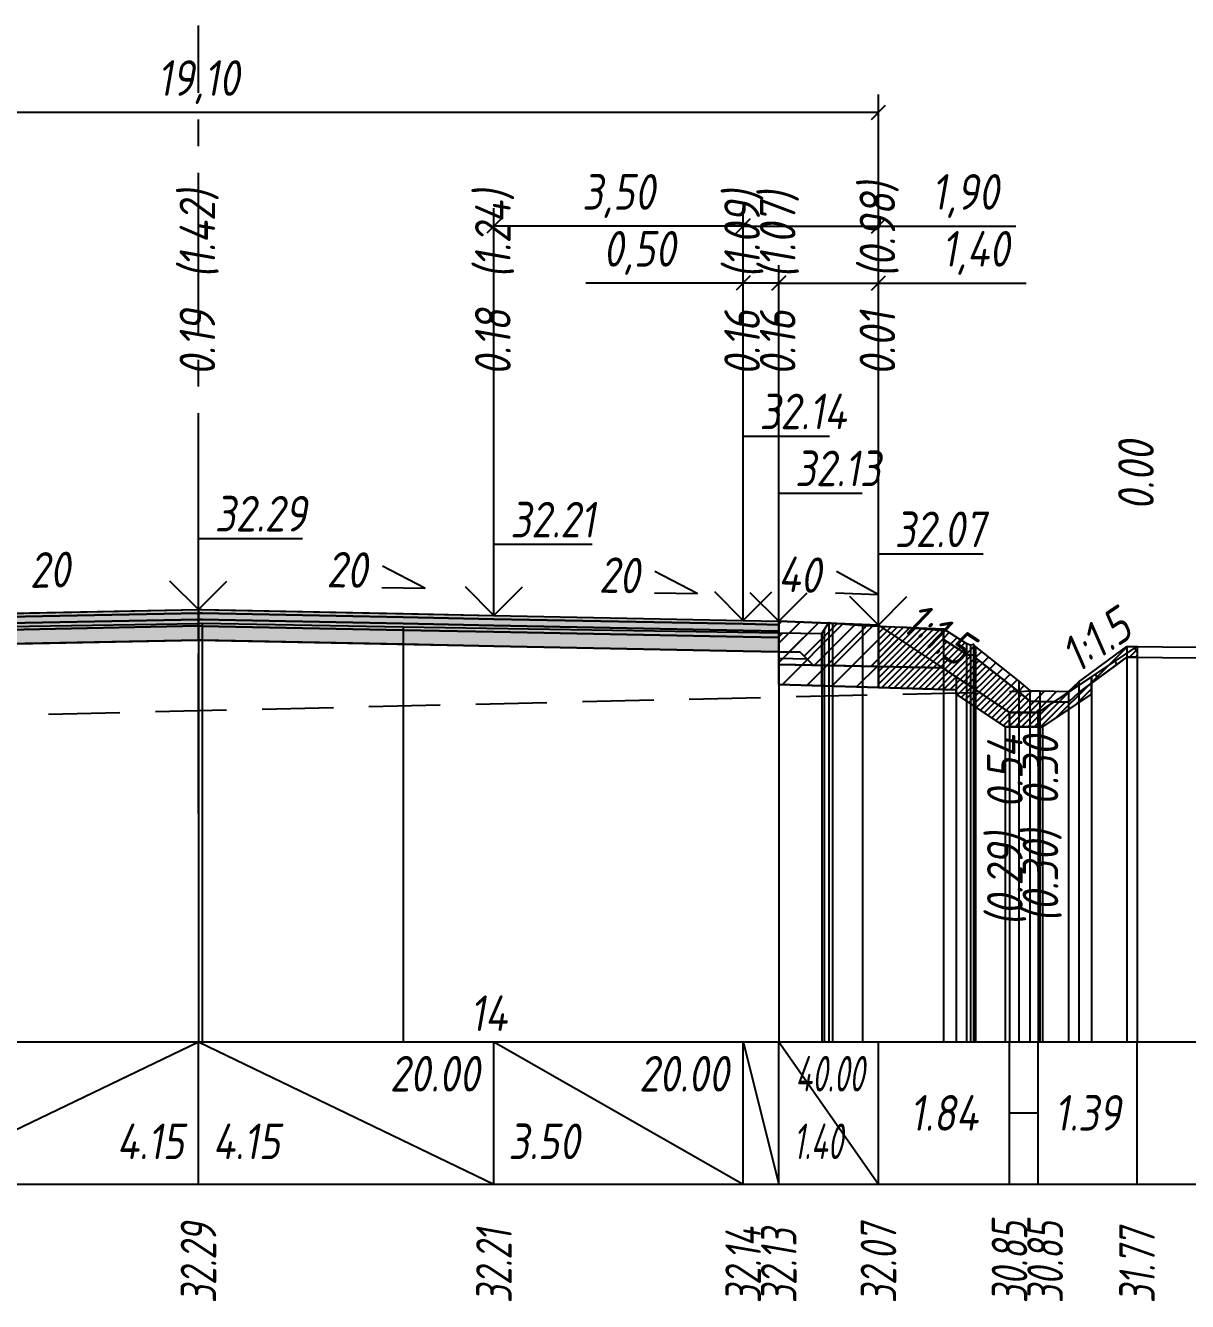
# Model space of a CAD drawing. Extents: x -717 to 1451, y -133302 to 233.
# Drawn here: x 159.1 to 240.7, y -92385.3 to -92295.6 of the extents above; entities that cross this region are included whole.
import ezdxf
from ezdxf.enums import TextEntityAlignment as Align

# ---------------------------------------------------------------- set-up
doc = ezdxf.new("R2010")
doc.units = 0
doc.linetypes.add('осевая2', pattern=[1.125, 0.75, -0.125, 0.125, -0.125])
doc.linetypes.add('штриховая', pattern=[0.75, 0.5, -0.25])
for name, color, linetype in [('Интерполированный поперечник', 2, 'Continuous'), ('Код_514', 1, 'Continuous'), ('Контур_0', 7, 'Continuous'), ('Контур_2521', 7, 'Continuous'), ('Контур_2564', 7, 'Continuous'), ('Контур_2660', 7, 'Continuous'), ('Контур_2665', 7, 'Continuous'), ('Контур_400', 7, 'Continuous'), ('Контур_508', 7, 'Continuous'), ('Контур_512', 7, 'Continuous'), ('Контур_513', 7, 'Continuous'), ('Контур_818', 7, 'Continuous'), ('Красный поперечник', 1, 'Continuous'), ('Объём_2501', 7, 'Continuous'), ('Объём_2564', 7, 'Continuous'), ('Объём_2650', 7, 'Continuous'), ('Объём_2660', 7, 'Continuous'), ('Объём_2663', 7, 'Continuous'), ('Объём_2664', 7, 'Continuous'), ('Объём_2665', 7, 'Continuous'), ('Ось', 1, 'осевая2'), ('Откосы', 7, 'Continuous'), ('Отметки покрытия', 7, 'Continuous'), ('Рабочие отметки', 7, 'Continuous'), ('Рабочие отметки доп.', 7, 'Continuous'), ('Слои выравнивания', 7, 'Continuous'), ('Таблица', 7, 'Continuous'), ('Уклоны проезжей части', 7, 'Continuous'), ('Черный поперечник', 3, 'Continuous')]:
    doc.layers.add(name, color=color, linetype=linetype)
for name, color, linetype, true_color in [('Контур_2540', 2, 'Continuous', 0xffff00), ('Контур_2560', 2, 'Continuous', 0xffff00), ('Контур_2561', 7, 'Continuous', 0xff8040), ('Контур_2562', 3, 'Continuous', 0x00ff00), ('Контур_2563', 7, 'Continuous', 0xff8000), ('Контур_2570', 7, 'Continuous', 0x80ff00), ('Контур_2583', 3, 'Continuous', 0x00ff00), ('Контур_2584', 3, 'Continuous', 0x00ff00), ('Контур_2725', 7, 'Continuous', 0x323232), ('Контур_2736', 4, 'Continuous', 0x00ffff), ('Контур_2737', 4, 'Continuous', 0x00ffff), ('Контур_2738', 4, 'Continuous', 0x00ffff), ('Контур_2739', 4, 'Continuous', 0x00ffff), ('Контур_2741', 4, 'Continuous', 0x00ffff), ('Контур_2742', 4, 'Continuous', 0x00ffff), ('Контур_2743', 4, 'Continuous', 0x00ffff), ('Контур_2744', 7, 'Continuous', 0xa4ffff), ('Контур_2745', 7, 'Continuous', 0xa4ffff), ('Контур_2747', 4, 'Continuous', 0x00ffff), ('Контур_2748', 4, 'Continuous', 0x00ffff), ('Контур_2749', 4, 'Continuous', 0x00ffff), ('Контур_2750', 4, 'Continuous', 0x00ffff), ('Контур_2751', 4, 'Continuous', 0x00ffff), ('Контур_2752', 4, 'Continuous', 0x00ffff), ('Контур_2760', 7, 'Continuous', 0x323232), ('Контур_2761', 7, 'Continuous', 0x323232), ('Контур_2762', 7, 'Continuous', 0x323232), ('Контур_2763', 7, 'Continuous', 0x323232), ('Контур_402', 7, 'Continuous', 0xff6464), ('Контур_703', 4, 'Continuous', 0x00ffff), ('Контур_705', 4, 'Continuous', 0x00ffff), ('Контур_707', 4, 'Continuous', 0x00ffff), ('Контур_720', 131, 'Continuous', 0xaaffff), ('Объём_2520', 7, 'Continuous', 0x80ffff), ('Объём_2540', 2, 'Continuous', 0xffff00), ('Объём_2560', 2, 'Continuous', 0xffff00), ('Объём_2561', 7, 'Continuous', 0xff8040), ('Объём_2562', 3, 'Continuous', 0x00ff00), ('Объём_2563', 7, 'Continuous', 0xff8000), ('Объём_2570', 7, 'Continuous', 0x80ff00), ('Объём_2583', 3, 'Continuous', 0x00ff00), ('Объём_2584', 3, 'Continuous', 0x00ff00), ('Объём_2593', 3, 'Continuous', 0x00ff00), ('Объём_2597', 3, 'Continuous', 0x00ff00), ('Объём_2600', 7, 'Continuous', 0x808000), ('Объём_2620', 2, 'Continuous', 0xffff00), ('Объём_2746', 2, 'Continuous', 0xffff00)]:
    doc.layers.add(name, color=color, linetype=linetype, true_color=true_color)
doc.styles.get("Standard").update_dxf_attribs({"font": 'txt', "height": 2.5})
doc.styles.add('М', font='romand.shx', dxfattribs={"width": 0.8, "oblique": 10, "height": 2.5})
doc.dimstyles.new('ISO-25', dxfattribs={"dimtxt": 2.5, "dimasz": 2.5, "dimexe": 1.25, "dimexo": 0.625, "dimtad": 1, "dimtxsty": 'Standard', "dimcen": 2.5, "dimadec": 0, "dimazin": 0, "dimtfac": 1, "dimtmove": 0, "dimatfit": 3, "dimfxl": 1, "dimarcsym": 0})

# ---------------------------------------------------------------- blocks, each defined once
blk = doc.blocks.new('_Oblique')
at = {"color": 0, "linetype": 'ByBlock', "lineweight": -2}
blk.add_line((-0.5, -0.5), (0.5, 0.5), dxfattribs=at)
blk = doc.blocks.new('*D1811')
at = {"color": 0, "lineweight": -2, "transparency": 16777216}
for p, q in [((211.955, -92336.894), (211.955, -92312.454)), ((218.955, -92337.174), (218.955, -92312.454)), ((211.955, -92313.704), (218.955, -92313.704)), ((218.955, -92313.704), (229.325, -92313.704))]:
    blk.add_line(p, q, dxfattribs=at)
at = {"layer": 'Defpoints', "color": 0, "transparency": 16777216}
for p in [(218.955, -92313.704), (211.955, -92337.519), (218.955, -92337.799)]:
    blk.add_point(p, dxfattribs=at)
at = {"color": 0, "lineweight": -2, "transparency": 16777216, "rotation": 180}
blk.add_blockref('_Oblique', (211.955, -92313.704), dxfattribs=at)
at = {"color": 0, "lineweight": -2, "transparency": 16777216}
blk.add_blockref('_Oblique', (218.955, -92313.704), dxfattribs=at)
at = {"color": 0, "transparency": 16777216, "insert": (225.785, -92311.591), "char_height": 2.5, "width": 8.75, "attachment_point": 5, "style": 'М'}
blk.add_mtext('1,40', dxfattribs=at)
blk = doc.blocks.new('*D1813')
at = {"color": 0, "lineweight": -2, "transparency": 16777216}
for p, q in [((209.455, -92336.844), (209.455, -92312.454)), ((211.955, -92336.894), (211.955, -92312.454)), ((209.455, -92313.704), (198.41, -92313.704)), ((211.955, -92313.704), (209.455, -92313.704))]:
    blk.add_line(p, q, dxfattribs=at)
at = {"layer": 'Defpoints', "color": 0, "transparency": 16777216}
for p in [(211.955, -92313.704), (209.455, -92337.469), (211.955, -92337.519)]:
    blk.add_point(p, dxfattribs=at)
at = {"color": 0, "lineweight": -2, "transparency": 16777216, "rotation": 180}
blk.add_blockref('_Oblique', (209.455, -92313.704), dxfattribs=at)
at = {"color": 0, "lineweight": -2, "transparency": 16777216}
blk.add_blockref('_Oblique', (211.955, -92313.704), dxfattribs=at)
at = {"color": 0, "transparency": 16777216, "insert": (202.171, -92311.591), "char_height": 2.5, "width": 9.16667, "attachment_point": 5, "style": 'М'}
blk.add_mtext('0,50', dxfattribs=at)
blk = doc.blocks.new('*D1815')
at = {"color": 0, "lineweight": -2, "transparency": 16777216}
for p, q in [((191.955, -92336.494), (191.955, -92308.454)), ((209.455, -92336.844), (209.455, -92308.454)), ((209.455, -92309.704), (191.955, -92309.704))]:
    blk.add_line(p, q, dxfattribs=at)
at = {"layer": 'Defpoints', "color": 0, "transparency": 16777216}
for p in [(191.955, -92309.704), (191.955, -92337.119), (209.455, -92337.469)]:
    blk.add_point(p, dxfattribs=at)
at = {"color": 0, "lineweight": -2, "transparency": 16777216, "rotation": 180}
blk.add_blockref('_Oblique', (191.955, -92309.704), dxfattribs=at)
at = {"color": 0, "lineweight": -2, "transparency": 16777216}
blk.add_blockref('_Oblique', (209.455, -92309.704), dxfattribs=at)
at = {"color": 0, "transparency": 16777216, "insert": (200.705, -92307.591), "char_height": 2.5, "width": 9.58333, "attachment_point": 5, "style": 'М'}
blk.add_mtext('3,50', dxfattribs=at)
blk = doc.blocks.new('*D1816')
at = {"color": 0, "lineweight": -2, "transparency": 16777216}
for p, q in [((209.455, -92336.844), (209.455, -92308.454)), ((218.955, -92337.174), (218.955, -92308.454)), ((209.455, -92309.704), (218.955, -92309.704)), ((218.955, -92309.704), (228.594, -92309.704))]:
    blk.add_line(p, q, dxfattribs=at)
at = {"layer": 'Defpoints', "color": 0, "transparency": 16777216}
for p in [(209.455, -92309.704), (209.455, -92337.469), (218.955, -92337.799)]:
    blk.add_point(p, dxfattribs=at)
at = {"color": 0, "lineweight": -2, "transparency": 16777216, "rotation": 180}
blk.add_blockref('_Oblique', (209.455, -92309.704), dxfattribs=at)
at = {"color": 0, "lineweight": -2, "transparency": 16777216}
blk.add_blockref('_Oblique', (218.955, -92309.704), dxfattribs=at)
at = {"color": 0, "transparency": 16777216, "insert": (225.053, -92307.591), "char_height": 2.5, "width": 8.75, "attachment_point": 5, "style": 'М'}
blk.add_mtext('1,90', dxfattribs=at)
blk = doc.blocks.new('*D1818')
at = {"color": 0, "lineweight": -2, "transparency": 16777216}
for p, q in [((123.455, -92337.174), (123.455, -92300.454)), ((218.955, -92337.174), (218.955, -92300.454)), ((123.455, -92301.704), (218.955, -92301.704))]:
    blk.add_line(p, q, dxfattribs=at)
at = {"layer": 'Defpoints', "color": 0, "transparency": 16777216}
for p in [(218.955, -92301.704), (123.455, -92337.799), (218.955, -92337.799)]:
    blk.add_point(p, dxfattribs=at)
at = {"color": 0, "lineweight": -2, "transparency": 16777216, "rotation": 180}
blk.add_blockref('_Oblique', (123.455, -92301.704), dxfattribs=at)
at = {"color": 0, "lineweight": -2, "transparency": 16777216}
blk.add_blockref('_Oblique', (218.955, -92301.704), dxfattribs=at)
at = {"color": 0, "transparency": 16777216, "insert": (171.205, -92299.591), "char_height": 2.5, "width": 10.41667, "attachment_point": 5, "style": 'М'}
blk.add_mtext('19,10', dxfattribs=at)

msp = doc.modelspace()

# ---------------------------------------------------------------- hatches: boundary and pattern name
at = {"layer": 'Объём_2563'}
h = msp.add_hatch(dxfattribs=at)
h.set_pattern_fill('ANSI31', color=256, scale=0.3)
h.paths.add_polyline_path([(214.373, -92340.555), (213.455, -92339.636), (211.955, -92339.606), (211.955, -92337.456), (218.955, -92337.736), (223.455, -92340.736)])
at = {"layer": 'Объём_2570'}
h = msp.add_hatch(dxfattribs=at)
h.set_pattern_fill('ANSI31', color=256, scale=0.2)
h.paths.add_polyline_path([(237.113, -92339.985), (236.383, -92339.978), (233.029, -92342.462), (232.302, -92343.146), (230.286, -92343.108), (229.592, -92343.077), (228.812, -92342.426), (225.771, -92340.022), (225.624, -92339.834), (225.419, -92339.878), (225.128, -92339.767), (223.512, -92338.752), (223.512, -92338.002), (225.128, -92339.017), (225.419, -92339.128), (225.624, -92339.084), (225.771, -92339.272), (228.812, -92341.676), (229.592, -92342.327), (230.286, -92342.358), (232.302, -92342.396), (233.029, -92341.712), (236.383, -92339.228), (237.113, -92339.235)])
at = {"layer": 'Объём_2600'}
h = msp.add_hatch(dxfattribs=at)
h.set_pattern_fill('ANSI31', color=6, scale=0.4)
h.paths.add_polyline_path([(215.728, -92337.594), (217.838, -92337.752), (218.955, -92337.801), (218.955, -92342.124), (211.955, -92341.914), (211.955, -92338.269), (214.977, -92338.316), (215.477, -92337.558)])
h = msp.add_hatch(dxfattribs=at)
h.set_pattern_fill('HONEY', color=5, scale=0.3)
h.paths.add_polyline_path([(233.908, -92341.372), (237.113, -92339.235), (237.113, -92339.985), (236.383, -92339.978), (233.908, -92341.811)])
at = {"layer": 'Объём_2620'}
h = msp.add_hatch(dxfattribs=at)
h.set_pattern_fill('ANSI31', color=2, scale=0.1)
h.paths.add_polyline_path([(233.908, -92342.574), (230.461, -92344.872), (227.855, -92344.872), (224.408, -92342.574), (224.408, -92342.288), (218.955, -92342.124), (218.955, -92337.801), (220.633, -92337.875), (223.512, -92338.113), (223.512, -92338.752), (225.128, -92339.767), (225.419, -92339.878), (225.624, -92339.834), (225.771, -92340.022), (228.812, -92342.426), (229.592, -92343.077), (230.286, -92343.108), (232.302, -92343.146), (233.029, -92342.462), (233.908, -92341.811)])
at = {"layer": 'Слои выравнивания'}
for color, points in [(2, [(130.455, -92337.456), (132.955, -92337.406), (150.455, -92337.056), (157.81, -92336.909), (171.205, -92336.641), (171.205, -92336.891), (157.81, -92337.159), (150.455, -92337.306), (132.955, -92337.656), (130.455, -92337.706)]), (2, [(171.205, -92336.641), (171.459, -92336.647), (171.467, -92336.647), (185.575, -92336.929), (191.955, -92337.056), (209.455, -92337.406), (211.955, -92337.456), (211.955, -92337.706), (209.455, -92337.656), (191.955, -92337.306), (185.575, -92337.179), (171.467, -92336.897), (171.459, -92336.897), (171.205, -92336.891)]), (3, [(130.455, -92337.706), (132.955, -92337.656), (150.455, -92337.306), (157.81, -92337.159), (171.205, -92336.891), (171.205, -92337.341), (157.81, -92337.609), (150.455, -92337.756), (132.955, -92338.106), (130.455, -92338.156)]), (4, [(130.455, -92338.156), (132.955, -92338.106), (150.455, -92337.756), (157.81, -92337.609), (171.205, -92337.341), (171.205, -92337.791), (157.81, -92338.059), (150.455, -92338.206), (132.955, -92338.556), (130.455, -92338.606)]), (3, [(171.205, -92336.891), (171.459, -92336.897), (171.467, -92336.897), (185.575, -92337.179), (191.955, -92337.306), (209.455, -92337.656), (211.955, -92337.706), (211.955, -92338.156), (209.455, -92338.106), (191.955, -92337.756), (185.575, -92337.629), (171.467, -92337.347), (171.459, -92337.347), (171.205, -92337.341)]), (4, [(171.205, -92337.341), (171.459, -92337.347), (171.467, -92337.347), (185.575, -92337.629), (191.955, -92337.756), (209.455, -92338.106), (211.955, -92338.156), (211.955, -92338.606), (209.455, -92338.556), (191.955, -92338.206), (185.575, -92338.079), (171.467, -92337.797), (171.459, -92337.797), (171.205, -92337.791)]), (5, [(130.455, -92338.606), (132.955, -92338.556), (150.455, -92338.206), (157.81, -92338.059), (171.205, -92337.791), (171.205, -92338.791), (157.81, -92339.059), (150.455, -92339.206), (132.955, -92339.556), (130.455, -92339.606)]), (5, [(171.205, -92337.791), (171.459, -92337.797), (171.467, -92337.797), (185.575, -92338.079), (191.955, -92338.206), (209.455, -92338.556), (211.955, -92338.606), (211.955, -92339.606), (209.455, -92339.556), (191.955, -92339.206), (185.575, -92339.079), (171.467, -92338.797), (171.459, -92338.797), (171.205, -92338.791)])]:
    msp.add_hatch(color=color, dxfattribs=at).paths.add_polyline_path(points)

# ---------------------------------------------------------------- linework, layer by layer
at = {"layer": 'Интерполированный поперечник', "linetype": 'штриховая', "ltscale": 10, "flags": 128}
msp.add_lwpolyline([(93.202, -92345.57), (230.286, -92342.358)], dxfattribs=at)
at = {"layer": 'Код_514'}
for p, q in [((150.455, -92377), (171.205, -92367)), ((171.205, -92377), (171.205, -92367)), ((171.205, -92367), (191.955, -92377)), ((191.955, -92377), (191.955, -92367)), ((191.955, -92367), (209.455, -92377)), ((209.455, -92377), (209.455, -92367)), ((209.455, -92367), (211.955, -92377)), ((211.955, -92377), (211.955, -92367)), ((211.955, -92367), (218.955, -92377)), ((218.955, -92377), (218.955, -92367)), ((228.158, -92377), (228.158, -92367)), ((230.158, -92377), (230.158, -92367)), ((237.113, -92377), (237.113, -92367)), ((228.158, -92372), (230.158, -92372))]:
    msp.add_line(p, q, dxfattribs=at)
at = {"layer": 'Контур_0', "flags": 128}
for points in [[(218.955, -92337.736), (218.955, -92337.736), (218.955, -92337.736), (218.955, -92337.736), (218.955, -92337.736), (218.955, -92337.736), (218.955, -92337.736), (218.955, -92337.736), (218.955, -92337.736), (218.955, -92337.736), (218.955, -92337.736), (218.955, -92337.736), (218.955, -92337.736), (218.955, -92337.736), (218.955, -92337.736), (228.158, -92343.872)], [(218.955, -92337.736), (218.955, -92337.736), (218.955, -92337.736), (218.955, -92337.736), (218.955, -92337.736), (218.955, -92337.736), (218.955, -92337.736), (218.955, -92337.736), (218.955, -92337.736), (218.955, -92337.736), (218.955, -92337.736), (218.955, -92337.736), (218.955, -92337.736), (218.955, -92337.736), (218.955, -92337.736), (228.158, -92343.872), (230.158, -92343.872), (237.113, -92339.235), (237.113, -92339.235), (237.113, -92339.235), (237.113, -92339.235), (237.113, -92339.235), (237.113, -92339.235), (237.113, -92339.235), (237.113, -92339.235), (237.113, -92339.235), (237.113, -92339.235), (237.113, -92339.235), (237.113, -92339.235), (237.113, -92339.235)], [(211.955, -92340.506), (211.955, -92339.606), (213.455, -92339.636), (214.373, -92340.555), (211.955, -92340.506), (211.955, -92340.506)], [(211.955, -92339.606), (213.455, -92339.636), (214.373, -92340.555), (223.455, -92340.736)]]:
    msp.add_lwpolyline(points, dxfattribs=at)
at = {"layer": 'Контур_2521', "color": 250, "flags": 128}
msp.add_lwpolyline([(211.955, -92340.056), (213.914, -92340.096)], dxfattribs=at)
at = {"layer": 'Контур_2540', "flags": 128}
msp.add_lwpolyline([(211.955, -92340.506), (223.455, -92340.736), (224.408, -92341.372), (224.408, -92342.288), (211.955, -92341.914), (211.955, -92340.506), (211.955, -92340.506)], dxfattribs=at)
at = {"layer": 'Контур_2560', "flags": 128}
msp.add_lwpolyline([(211.955, -92337.456), (218.955, -92337.736), (218.955, -92337.736), (218.955, -92337.736)], dxfattribs=at)
at = {"layer": 'Контур_2561', "flags": 128}
msp.add_lwpolyline([(211.955, -92337.456), (211.955, -92337.456), (218.955, -92337.736), (218.955, -92337.736), (211.955, -92337.456)], dxfattribs=at)
at = {"layer": 'Контур_2562', "flags": 128}
msp.add_lwpolyline([(218.955, -92337.736), (218.955, -92337.736), (218.955, -92337.736), (218.955, -92337.736), (218.955, -92337.736)], dxfattribs=at)
at = {"layer": 'Контур_2563', "flags": 128}
msp.add_lwpolyline([(214.373, -92340.555), (213.455, -92339.636), (211.955, -92339.606), (211.955, -92337.456), (218.955, -92337.736), (223.455, -92340.736), (214.373, -92340.555), (214.373, -92340.555)], dxfattribs=at)
at = {"layer": 'Контур_2564', "flags": 128}
msp.add_lwpolyline([(211.955, -92337.456), (218.955, -92337.736)], dxfattribs=at)
at = {"layer": 'Контур_2570', "flags": 128}
msp.add_lwpolyline([(157.81, -92337.83), (171.205, -92337.612), (171.459, -92337.608), (171.467, -92337.604), (185.575, -92337.863), (214.977, -92338.316), (215.136, -92338.071), (215.477, -92337.558), (215.728, -92337.594), (217.838, -92337.752), (223.512, -92338.002), (223.512, -92338.752), (225.128, -92339.767), (225.419, -92339.878), (225.624, -92339.834), (225.771, -92340.022), (228.812, -92342.426), (229.592, -92343.077), (230.286, -92343.108), (232.302, -92343.146), (233.029, -92342.462), (236.383, -92339.978), (253.946, -92340.145)], dxfattribs=at)
at = {"layer": 'Контур_2583', "flags": 128}
for points in [[(228.158, -92343.872), (224.408, -92341.372), (224.408, -92342.574), (227.855, -92344.872), (228.158, -92344.872), (228.158, -92343.872)], [(233.908, -92342.574), (233.908, -92341.372), (230.158, -92343.872), (230.158, -92344.872), (230.461, -92344.872), (233.908, -92342.574)]]:
    msp.add_lwpolyline(points, dxfattribs=at)
at = {"layer": 'Контур_2584', "flags": 128}
msp.add_lwpolyline([(228.158, -92343.872), (228.158, -92344.872), (230.158, -92344.872), (230.158, -92343.872), (228.158, -92343.872)], dxfattribs=at)
at = {"layer": 'Контур_2660', "flags": 128}
msp.add_lwpolyline([(211.955, -92341.914), (224.408, -92342.288)], dxfattribs=at)
at = {"layer": 'Контур_2665', "flags": 128}
msp.add_lwpolyline([(218.955, -92337.736), (218.955, -92337.736)], dxfattribs=at)
at = {"layer": 'Контур_2725', "flags": 128}
msp.add_lwpolyline([(130.455, -92339.606), (132.955, -92339.556), (150.455, -92339.206), (157.81, -92339.059), (171.205, -92338.791), (171.459, -92338.797), (171.467, -92338.797), (185.575, -92339.079), (191.955, -92339.206), (209.455, -92339.556), (211.955, -92339.606)], dxfattribs=at)
at = {"layer": 'Контур_2736', "flags": 128}
msp.add_lwpolyline([(218.955, -92337.736), (218.955, -92337.736)], dxfattribs=at)
at = {"layer": 'Контур_2737', "flags": 128}
msp.add_lwpolyline([(218.955, -92337.736), (218.955, -92337.736)], dxfattribs=at)
at = {"layer": 'Контур_2738', "flags": 128}
msp.add_lwpolyline([(218.955, -92337.736), (218.955, -92337.736)], dxfattribs=at)
at = {"layer": 'Контур_2739', "flags": 128}
msp.add_lwpolyline([(218.955, -92337.736), (218.955, -92337.736)], dxfattribs=at)
at = {"layer": 'Контур_2741', "flags": 128}
msp.add_lwpolyline([(237.113, -92339.235), (237.113, -92339.235)], dxfattribs=at)
at = {"layer": 'Контур_2742', "flags": 128}
msp.add_lwpolyline([(237.113, -92339.235), (237.113, -92339.235)], dxfattribs=at)
at = {"layer": 'Контур_2743', "flags": 128}
msp.add_lwpolyline([(237.113, -92339.235), (237.113, -92339.235)], dxfattribs=at)
at = {"layer": 'Контур_2744', "flags": 128}
msp.add_lwpolyline([(237.113, -92339.235), (237.113, -92339.235)], dxfattribs=at)
msp.add_lwpolyline([(237.113, -92339.235), (237.113, -92339.235)], dxfattribs=at)
msp.add_lwpolyline([(237.113, -92339.235), (237.113, -92339.235)], dxfattribs=at)
msp.add_lwpolyline([(237.113, -92339.235), (237.113, -92339.235)], dxfattribs=at)
msp.add_lwpolyline([(237.113, -92339.235), (237.113, -92339.235)], dxfattribs=at)
msp.add_lwpolyline([(237.113, -92339.235), (237.113, -92339.235)], dxfattribs=at)
at = {"layer": 'Контур_2745', "flags": 128}
msp.add_lwpolyline([(218.955, -92337.736), (218.955, -92337.736)], dxfattribs=at)
msp.add_lwpolyline([(218.955, -92337.736), (218.955, -92337.736)], dxfattribs=at)
msp.add_lwpolyline([(218.955, -92337.736), (218.955, -92337.736)], dxfattribs=at)
msp.add_lwpolyline([(218.955, -92337.736), (218.955, -92337.736)], dxfattribs=at)
msp.add_lwpolyline([(218.955, -92337.736), (218.955, -92337.736)], dxfattribs=at)
msp.add_lwpolyline([(218.955, -92337.736), (218.955, -92337.736)], dxfattribs=at)
at = {"layer": 'Контур_2747', "flags": 128}
msp.add_lwpolyline([(218.955, -92337.736), (218.955, -92337.736)], dxfattribs=at)
at = {"layer": 'Контур_2748', "flags": 128}
msp.add_lwpolyline([(218.955, -92337.736), (218.955, -92337.736)], dxfattribs=at)
at = {"layer": 'Контур_2749', "flags": 128}
msp.add_lwpolyline([(218.955, -92337.736), (218.955, -92337.736)], dxfattribs=at)
at = {"layer": 'Контур_2750', "flags": 128}
msp.add_lwpolyline([(237.113, -92339.235), (237.113, -92339.235)], dxfattribs=at)
at = {"layer": 'Контур_2751', "flags": 128}
msp.add_lwpolyline([(237.113, -92339.235), (237.113, -92339.235)], dxfattribs=at)
at = {"layer": 'Контур_2752', "flags": 128}
msp.add_lwpolyline([(237.113, -92339.235), (237.113, -92339.235)], dxfattribs=at)
at = {"layer": 'Контур_2760', "flags": 128}
msp.add_lwpolyline([(130.455, -92337.456), (132.955, -92337.406), (150.455, -92337.056), (157.81, -92336.909), (171.205, -92336.641), (171.459, -92336.647), (171.467, -92336.647), (185.575, -92336.929), (191.955, -92337.056), (209.455, -92337.406), (211.955, -92337.456)], dxfattribs=at)
at = {"layer": 'Контур_2761', "flags": 128}
msp.add_lwpolyline([(130.455, -92337.706), (132.955, -92337.656), (150.455, -92337.306), (157.81, -92337.159), (171.205, -92336.891), (171.459, -92336.897), (171.467, -92336.897), (185.575, -92337.179), (191.955, -92337.306), (209.455, -92337.656), (211.955, -92337.706)], dxfattribs=at)
at = {"layer": 'Контур_2762', "flags": 128}
msp.add_lwpolyline([(130.455, -92338.156), (132.955, -92338.106), (150.455, -92337.756), (157.81, -92337.609), (171.205, -92337.341), (171.459, -92337.347), (171.467, -92337.347), (185.575, -92337.629), (191.955, -92337.756), (209.455, -92338.106), (211.955, -92338.156)], dxfattribs=at)
at = {"layer": 'Контур_2763', "flags": 128}
msp.add_lwpolyline([(130.455, -92338.606), (132.955, -92338.556), (150.455, -92338.206), (157.81, -92338.059), (171.205, -92337.791), (171.459, -92337.797), (171.467, -92337.797), (185.575, -92338.079), (191.955, -92338.206), (209.455, -92338.556), (211.955, -92338.606)], dxfattribs=at)
at = {"layer": 'Контур_400', "flags": 128}
for points in [[(130.455, -92337.456), (132.955, -92337.406), (132.955, -92337.406), (132.955, -92337.406), (132.955, -92337.406), (132.955, -92337.406), (132.955, -92337.406), (150.455, -92337.056), (171.205, -92336.641)], [(171.205, -92336.641), (191.955, -92337.056), (209.455, -92337.406), (209.455, -92337.406), (209.455, -92337.406), (209.455, -92337.406), (209.455, -92337.406), (209.455, -92337.406), (211.955, -92337.456)]]:
    msp.add_lwpolyline(points, dxfattribs=at)
at = {"layer": 'Контур_402', "flags": 128}
msp.add_lwpolyline([(116.564, -92342.331), (130.455, -92341.914), (130.455, -92339.606), (171.205, -92338.791), (211.955, -92339.606), (211.955, -92341.914), (224.408, -92342.288)], dxfattribs=at)
at = {"layer": 'Контур_508', "flags": 128}
msp.add_lwpolyline([(105, -92346.495), (107.257, -92348), (107.56, -92348), (109.56, -92348), (109.863, -92348), (112.379, -92346.322), (112.379, -92345.121), (116.564, -92342.331), (130.455, -92341.914), (130.455, -92339.606), (171.205, -92338.791), (211.955, -92339.606), (211.955, -92341.914), (224.408, -92342.288), (224.408, -92342.574), (227.855, -92344.872), (228.158, -92344.872), (230.158, -92344.872), (230.461, -92344.872), (233.908, -92342.574), (233.908, -92341.372), (237.113, -92339.235)], dxfattribs=at)
at = {"layer": 'Контур_512', "flags": 128}
msp.add_lwpolyline([(211.955, -92341.914), (224.408, -92342.288), (224.408, -92342.574), (227.855, -92344.872), (228.158, -92344.872), (230.158, -92344.872), (230.461, -92344.872), (233.908, -92342.574), (233.908, -92341.372), (237.113, -92339.235)], dxfattribs=at)
at = {"layer": 'Контур_513', "flags": 128}
msp.add_lwpolyline([(105, -92346.495), (107.257, -92348), (107.56, -92348), (109.56, -92348), (109.863, -92348), (112.379, -92346.322), (112.379, -92345.121), (116.564, -92342.331), (130.455, -92341.914), (130.455, -92339.606), (171.205, -92338.791), (211.955, -92339.606), (211.955, -92341.914), (224.408, -92342.288), (224.408, -92342.574), (227.855, -92344.872), (228.158, -92344.872), (230.158, -92344.872), (230.461, -92344.872), (233.908, -92342.574), (233.908, -92341.372), (237.113, -92339.235)], dxfattribs=at)
at = {"layer": 'Контур_703', "flags": 128}
for points in [[(218.955, -92337.736), (218.955, -92337.736)], [(218.955, -92337.736), (228.158, -92343.872)]]:
    msp.add_lwpolyline(points, dxfattribs=at)
at = {"layer": 'Контур_705', "flags": 128}
msp.add_lwpolyline([(218.955, -92337.736), (218.955, -92337.736)], dxfattribs=at)
at = {"layer": 'Контур_707', "flags": 128}
msp.add_lwpolyline([(230.158, -92343.872), (237.113, -92339.235)], dxfattribs=at)
at = {"layer": 'Контур_720', "flags": 128}
msp.add_lwpolyline([(228.158, -92343.872), (230.158, -92343.872)], dxfattribs=at)
at = {"layer": 'Контур_818', "flags": 128}
msp.add_lwpolyline([(157.81, -92337.83), (171.205, -92337.612), (171.459, -92337.608), (171.467, -92337.604), (185.575, -92337.863), (214.977, -92338.316), (215.136, -92338.071), (215.477, -92337.558), (215.728, -92337.594), (217.838, -92337.752), (223.512, -92338.002), (223.512, -92338.752), (225.128, -92339.767), (225.419, -92339.878), (225.624, -92339.834), (225.771, -92340.022), (228.812, -92342.426), (229.592, -92343.077), (230.286, -92343.108), (232.302, -92343.146), (233.029, -92342.462), (236.383, -92339.978), (237.113, -92339.985)], dxfattribs=at)
at = {"layer": 'Красный поперечник'}
for p, q in [((150.455, -92337.056), (171.205, -92336.641)), ((171.205, -92336.641), (191.955, -92337.056)), ((191.955, -92337.056), (209.455, -92337.406)), ((209.455, -92337.406), (211.955, -92337.456)), ((211.955, -92337.456), (218.955, -92337.736)), ((218.955, -92337.736), (228.158, -92343.872)), ((230.158, -92343.872), (237.113, -92339.235)), ((237.113, -92339.235), (237.113, -92367)), ((211.955, -92341.914), (211.955, -92367)), ((233.908, -92341.372), (233.908, -92367)), ((224.408, -92342.288), (224.408, -92367)), ((224.408, -92342.574), (224.408, -92367)), ((233.908, -92342.574), (233.908, -92367)), ((228.158, -92343.872), (230.158, -92343.872)), ((227.855, -92344.872), (227.855, -92367)), ((228.158, -92344.872), (228.158, -92367)), ((230.158, -92344.872), (230.158, -92367)), ((230.461, -92344.872), (230.461, -92367))]:
    msp.add_line(p, q, dxfattribs=at)
at = {"layer": 'Объём_2501', "flags": 128}
for points in [[(130.455, -92337.456), (132.955, -92337.406), (132.955, -92337.406), (132.955, -92337.406), (132.955, -92337.406), (132.955, -92337.406), (132.955, -92337.406), (150.455, -92337.056), (171.205, -92336.641)], [(171.205, -92336.641), (191.955, -92337.056), (209.455, -92337.406), (209.455, -92337.406), (209.455, -92337.406), (209.455, -92337.406), (209.455, -92337.406), (209.455, -92337.406), (211.955, -92337.456)]]:
    msp.add_lwpolyline(points, dxfattribs=at)
at = {"layer": 'Объём_2520', "color": 250, "flags": 128}
msp.add_lwpolyline([(211.955, -92340.506), (211.955, -92339.606), (213.455, -92339.636), (214.373, -92340.555), (211.955, -92340.506), (211.955, -92340.506)], dxfattribs=at)
at = {"layer": 'Объём_2540', "flags": 128}
msp.add_lwpolyline([(211.955, -92340.506), (223.455, -92340.736), (224.408, -92341.372), (224.408, -92342.288), (211.955, -92341.914), (211.955, -92340.506), (211.955, -92340.506)], dxfattribs=at)
at = {"layer": 'Объём_2560', "flags": 128}
msp.add_lwpolyline([(211.955, -92337.456), (218.955, -92337.736), (218.955, -92337.736), (218.955, -92337.736)], dxfattribs=at)
at = {"layer": 'Объём_2561', "flags": 128}
msp.add_lwpolyline([(211.955, -92337.456), (211.955, -92337.456), (218.955, -92337.736), (218.955, -92337.736), (211.955, -92337.456)], dxfattribs=at)
at = {"layer": 'Объём_2562', "flags": 128}
msp.add_lwpolyline([(218.955, -92337.736), (218.955, -92337.736), (218.955, -92337.736), (218.955, -92337.736), (218.955, -92337.736)], dxfattribs=at)
at = {"layer": 'Объём_2563', "color": 250, "flags": 128}
msp.add_lwpolyline([(214.373, -92340.555), (213.455, -92339.636), (211.955, -92339.606), (211.955, -92337.456), (218.955, -92337.736), (223.455, -92340.736), (214.373, -92340.555), (214.373, -92340.555)], dxfattribs=at)
at = {"layer": 'Объём_2564', "flags": 128}
msp.add_lwpolyline([(211.955, -92337.456), (218.955, -92337.736)], dxfattribs=at)
at = {"layer": 'Объём_2570', "flags": 128}
msp.add_lwpolyline([(237.113, -92339.985), (236.383, -92339.978), (233.029, -92342.462), (232.302, -92343.146), (230.286, -92343.108), (229.592, -92343.077), (228.812, -92342.426), (225.771, -92340.022), (225.624, -92339.834), (225.419, -92339.878), (225.128, -92339.767), (223.512, -92338.752), (223.512, -92338.002), (225.128, -92339.017), (225.419, -92339.128), (225.624, -92339.084), (225.771, -92339.272), (228.812, -92341.676), (229.592, -92342.327), (230.286, -92342.358), (232.302, -92342.396), (233.029, -92341.712), (236.383, -92339.228), (237.113, -92339.235), (237.113, -92339.985), (237.113, -92339.985)], dxfattribs=at)
at = {"layer": 'Объём_2583', "flags": 128}
for points in [[(228.158, -92343.872), (224.408, -92341.372), (224.408, -92342.574), (227.855, -92344.872), (228.158, -92344.872), (228.158, -92343.872)], [(233.908, -92342.574), (233.908, -92341.372), (230.158, -92343.872), (230.158, -92344.872), (230.461, -92344.872), (233.908, -92342.574)]]:
    msp.add_lwpolyline(points, dxfattribs=at)
at = {"layer": 'Объём_2584', "flags": 128}
msp.add_lwpolyline([(228.158, -92343.872), (228.158, -92344.872), (230.158, -92344.872), (230.158, -92343.872), (228.158, -92343.872)], dxfattribs=at)
at = {"layer": 'Объём_2593', "flags": 128}
for points in [[(224.408, -92341.372), (228.158, -92343.872)], [(230.158, -92343.872), (233.908, -92341.372)]]:
    msp.add_lwpolyline(points, dxfattribs=at)
at = {"layer": 'Объём_2597', "flags": 128}
msp.add_lwpolyline([(228.158, -92343.872), (230.158, -92343.872)], dxfattribs=at)
at = {"layer": 'Объём_2600', "color": 5, "flags": 128}
msp.add_lwpolyline([(233.908, -92341.372), (237.113, -92339.235), (237.113, -92339.985), (236.383, -92339.978), (233.908, -92341.811), (233.908, -92341.372), (233.908, -92341.372)], dxfattribs=at)
at = {"layer": 'Объём_2620', "flags": 128}
msp.add_lwpolyline([(233.908, -92342.574), (230.461, -92344.872), (227.855, -92344.872), (224.408, -92342.574), (224.408, -92342.288), (218.955, -92342.124), (218.955, -92337.801), (220.633, -92337.875), (223.512, -92338.113), (223.512, -92338.752), (225.128, -92339.767), (225.419, -92339.878), (225.624, -92339.834), (225.771, -92340.022), (228.812, -92342.426), (229.592, -92343.077), (230.286, -92343.108), (232.302, -92343.146), (233.029, -92342.462), (233.908, -92341.811), (233.908, -92342.574), (233.908, -92342.574)], dxfattribs=at)
at = {"layer": 'Объём_2650', "color": 6, "flags": 128}
for points in [[(215.728, -92337.594), (217.838, -92337.752), (218.955, -92337.801), (218.955, -92342.124), (211.955, -92341.914), (211.955, -92338.269), (214.977, -92338.316), (215.477, -92337.558), (215.728, -92337.594), (215.728, -92337.594)], [(220.633, -92337.875), (223.512, -92338.002), (223.512, -92338.113), (220.633, -92337.875), (220.633, -92337.875)]]:
    msp.add_lwpolyline(points, dxfattribs=at)
at = {"layer": 'Объём_2660', "flags": 128}
msp.add_lwpolyline([(211.955, -92341.914), (224.408, -92342.288)], dxfattribs=at)
at = {"layer": 'Объём_2663', "flags": 128}
for points in [[(218.955, -92337.736), (228.158, -92343.872)], [(230.158, -92343.872), (237.113, -92339.235)]]:
    msp.add_lwpolyline(points, dxfattribs=at)
at = {"layer": 'Объём_2664', "flags": 128}
msp.add_lwpolyline([(228.158, -92343.872), (230.158, -92343.872)], dxfattribs=at)
at = {"layer": 'Объём_2665', "flags": 128}
msp.add_lwpolyline([(218.955, -92337.736), (218.955, -92337.736)], dxfattribs=at)
at = {"layer": 'Объём_2746', "flags": 128}
msp.add_lwpolyline([(233.908, -92342.574), (230.461, -92344.872), (227.855, -92344.872), (224.408, -92342.574), (224.408, -92342.288), (214.977, -92342.005), (214.977, -92338.316), (215.452, -92337.596), (216.104, -92337.622), (217.838, -92337.752), (219.059, -92337.806), (228.158, -92343.872), (230.158, -92343.872), (231.276, -92343.127), (232.302, -92343.146), (233.029, -92342.462), (233.908, -92341.811), (233.908, -92342.574), (233.908, -92342.574)], dxfattribs=at)
at = {"layer": 'Ось', "ltscale": 15}
msp.add_line((171.205, -92350.971), (171.205, -92295.612), dxfattribs=at)
at = {"layer": 'Откосы', "color": 1, "flags": 128}
for points in [[(184.093, -92335.082), (187.093, -92335.142), (184.123, -92333.583)], [(203.218, -92335.465), (206.218, -92335.525), (203.248, -92333.965)], [(215.942, -92335.464), (218.94, -92335.584), (216.002, -92333.965)]]:
    msp.add_lwpolyline(points, dxfattribs=at)
at = {"layer": 'Отметки покрытия', "color": 1}
for p, q in [((209.455, -92337.406), (209.455, -92324.456)), ((209.455, -92324.456), (215.505, -92324.456)), ((211.955, -92337.456), (211.955, -92328.456)), ((211.955, -92328.456), (217.805, -92328.456)), ((171.205, -92336.641), (171.205, -92331.641)), ((171.205, -92331.641), (178.505, -92331.641)), ((191.955, -92337.056), (191.955, -92332.056)), ((191.955, -92332.056), (198.855, -92332.056)), ((218.955, -92337.736), (218.955, -92332.736)), ((218.955, -92332.736), (226.305, -92332.736)), ((171.205, -92336.641), (169.205, -92334.641)), ((171.205, -92336.641), (173.205, -92334.641)), ((191.955, -92337.056), (189.955, -92335.056)), ((191.955, -92337.056), (193.955, -92335.056)), ((209.455, -92337.406), (207.455, -92335.406)), ((209.455, -92337.406), (211.455, -92335.406)), ((211.955, -92337.456), (209.955, -92335.456)), ((211.955, -92337.456), (213.955, -92335.456)), ((218.955, -92337.736), (216.955, -92335.736)), ((218.955, -92337.736), (220.955, -92335.736))]:
    msp.add_line(p, q, dxfattribs=at)
at = {"layer": 'Слои выравнивания'}
for p, q in [((171.205, -92336.641), (171.205, -92367)), ((211.955, -92337.456), (211.955, -92367))]:
    msp.add_line(p, q, dxfattribs=at)
at = {"layer": 'Слои выравнивания', "color": 2, "flags": 128}
for points in [[(130.455, -92337.456), (132.955, -92337.406), (150.455, -92337.056), (157.81, -92336.909), (171.205, -92336.641), (171.205, -92336.891), (157.81, -92337.159), (150.455, -92337.306), (132.955, -92337.656), (130.455, -92337.706)], [(171.205, -92336.641), (171.459, -92336.647), (171.467, -92336.647), (185.575, -92336.929), (191.955, -92337.056), (209.455, -92337.406), (211.955, -92337.456), (211.955, -92337.706), (209.455, -92337.656), (191.955, -92337.306), (185.575, -92337.179), (171.467, -92336.897), (171.459, -92336.897), (171.205, -92336.891)]]:
    msp.add_lwpolyline(points, close=True, dxfattribs=at)
at = {"layer": 'Слои выравнивания', "color": 3, "flags": 128}
for points in [[(130.455, -92337.706), (132.955, -92337.656), (150.455, -92337.306), (157.81, -92337.159), (171.205, -92336.891), (171.205, -92337.341), (157.81, -92337.609), (150.455, -92337.756), (132.955, -92338.106), (130.455, -92338.156)], [(171.205, -92336.891), (171.459, -92336.897), (171.467, -92336.897), (185.575, -92337.179), (191.955, -92337.306), (209.455, -92337.656), (211.955, -92337.706), (211.955, -92338.156), (209.455, -92338.106), (191.955, -92337.756), (185.575, -92337.629), (171.467, -92337.347), (171.459, -92337.347), (171.205, -92337.341)]]:
    msp.add_lwpolyline(points, close=True, dxfattribs=at)
at = {"layer": 'Слои выравнивания', "color": 4, "flags": 128}
for points in [[(130.455, -92338.156), (132.955, -92338.106), (150.455, -92337.756), (157.81, -92337.609), (171.205, -92337.341), (171.205, -92337.791), (157.81, -92338.059), (150.455, -92338.206), (132.955, -92338.556), (130.455, -92338.606)], [(171.205, -92337.341), (171.459, -92337.347), (171.467, -92337.347), (185.575, -92337.629), (191.955, -92337.756), (209.455, -92338.106), (211.955, -92338.156), (211.955, -92338.606), (209.455, -92338.556), (191.955, -92338.206), (185.575, -92338.079), (171.467, -92337.797), (171.459, -92337.797), (171.205, -92337.791)]]:
    msp.add_lwpolyline(points, close=True, dxfattribs=at)
at = {"layer": 'Слои выравнивания', "color": 5, "flags": 128}
for points in [[(130.455, -92338.606), (132.955, -92338.556), (150.455, -92338.206), (157.81, -92338.059), (171.205, -92337.791), (171.205, -92338.791), (157.81, -92339.059), (150.455, -92339.206), (132.955, -92339.556), (130.455, -92339.606)], [(171.205, -92337.791), (171.459, -92337.797), (171.467, -92337.797), (185.575, -92338.079), (191.955, -92338.206), (209.455, -92338.556), (211.955, -92338.606), (211.955, -92339.606), (209.455, -92339.556), (191.955, -92339.206), (185.575, -92339.079), (171.467, -92338.797), (171.459, -92338.797), (171.205, -92338.791)]]:
    msp.add_lwpolyline(points, close=True, dxfattribs=at)
at = {"layer": 'Таблица'}
for p, q in [((80, -92367), (262.113, -92367)), ((80, -92377), (262.113, -92377))]:
    msp.add_line(p, q, dxfattribs=at)
at = {"layer": 'Черный поперечник', "color": 7}
for p, q in [((171.205, -92337.612), (171.205, -92367)), ((171.459, -92337.608), (171.459, -92367)), ((171.467, -92337.604), (171.467, -92367)), ((215.477, -92337.558), (215.477, -92367)), ((215.728, -92337.594), (215.728, -92367)), ((185.575, -92337.863), (185.575, -92367)), ((214.977, -92338.316), (214.977, -92367)), ((215.136, -92338.071), (215.136, -92367)), ((217.838, -92337.752), (217.838, -92367)), ((223.512, -92338.002), (223.512, -92367)), ((225.128, -92339.017), (225.128, -92367)), ((225.419, -92339.128), (225.419, -92367)), ((225.624, -92339.084), (225.624, -92367)), ((225.771, -92339.272), (225.771, -92367)), ((236.383, -92339.228), (236.383, -92367)), ((228.812, -92341.676), (228.812, -92367)), ((233.029, -92341.712), (233.029, -92367)), ((229.592, -92342.327), (229.592, -92367)), ((230.286, -92342.358), (230.286, -92367)), ((232.302, -92342.396), (232.302, -92367))]:
    msp.add_line(p, q, dxfattribs=at)
at = {"layer": 'Черный поперечник', "flags": 128}
msp.add_lwpolyline([(157.81, -92337.83), (171.205, -92337.612), (171.459, -92337.608), (171.467, -92337.604), (185.575, -92337.863), (214.977, -92338.316), (215.136, -92338.071), (215.477, -92337.558), (215.728, -92337.594), (217.838, -92337.752), (223.512, -92338.002), (225.128, -92339.017), (225.419, -92339.128), (225.624, -92339.084), (225.771, -92339.272), (228.812, -92341.676), (229.592, -92342.327), (230.286, -92342.358), (232.302, -92342.396), (233.029, -92341.712), (236.383, -92339.228), (253.946, -92339.395)], dxfattribs=at)

# ---------------------------------------------------------------- texts
at = {"layer": 'Код_514', "style": 'М', "oblique": 10}
for s, width, p in [('20.00', 0.8, (190.955, -92368)), ('20.00', 0.8, (208.455, -92368)), ('40.00', 0.6, (217.955, -92368))]:
    msp.add_text(s, height=2.5, dxfattribs=dict(at, width=width)).set_placement(p, align=Align.TOP_RIGHT)
at = {"layer": 'Код_514', "style": 'М', "oblique": 10, "width": 0.8}
for s, p in [('1.84', (223.557, -92372)), ('1.39', (233.636, -92372))]:
    msp.add_text(s, height=2.5, dxfattribs=at).set_placement(p, align=Align.MIDDLE_CENTER)
msp.add_text('4.15', height=2.5, dxfattribs=at).set_placement((170.205, -92376), align=Align.BOTTOM_RIGHT)
at = {"layer": 'Код_514', "style": 'М', "oblique": 10}
for s, width, p in [('4.15', 0.8, (172.205, -92376)), ('3.50', 0.8, (192.955, -92376)), ('1.40', 0.6, (212.955, -92376))]:
    msp.add_text(s, height=2.5, dxfattribs=dict(at, width=width)).set_placement(p, align=Align.BOTTOM_LEFT)
at = {"layer": 'Код_514', "style": 'М', "oblique": 10, "width": 0.7}
for s, p in [('32.29', (171.205, -92385.382)), ('32.07', (218.955, -92385.382)), ('30.85', (228.158, -92385.382)), ('30.85', (230.658, -92385.382)), ('32.21', (191.955, -92385.382)), ('32.14', (209.455, -92385.382)), ('32.13', (211.955, -92385.382)), ('31.77', (237.113, -92385.382))]:
    msp.add_text(s, height=2.5, rotation=90, dxfattribs=at).set_placement(p, align=Align.MIDDLE_LEFT)
at = {"layer": 'Отметки покрытия', "color": 1, "style": 'М', "oblique": 10, "width": 0.8}
for s, p in [('32.14', (210.596, -92324.725)), ('32.13', (213.096, -92328.725)), ('32.29', (172.346, -92331.91)), ('32.21', (193.096, -92332.325)), ('32.07', (220.096, -92333.005))]:
    msp.add_text(s, height=2.5, dxfattribs=at).set_placement(p, align=Align.BOTTOM_LEFT)
at = {"layer": 'Рабочие отметки', "color": 1, "style": 'М', "oblique": 10, "width": 0.8}
for s, p in [('0.19', (171.127, -92320.206)), ('0.18', (191.877, -92320.206)), ('0.16', (209.377, -92320.206)), ('0.16', (211.877, -92320.206)), ('0.01', (218.877, -92320.206)), ('0.00', (237.035, -92329.666))]:
    msp.add_text(s, height=2.5, rotation=90, dxfattribs=at).set_placement(p, align=Align.MIDDLE_LEFT)
for s, p in [('0.54', (227.83, -92345.482)), ('0.30', (230.33, -92345.482))]:
    msp.add_text(s, height=2.5, rotation=90, dxfattribs=at).set_placement(p, align=Align.MIDDLE_RIGHT)
at = {"layer": 'Рабочие отметки доп.', "color": 1, "style": 'М', "oblique": 10, "width": 0.8}
for s, p in [('(1.42)', (171.127, -92313.356)), ('(1.24)', (191.877, -92313.356)), ('(1.09)', (209.377, -92313.356)), ('(1.07)', (211.877, -92313.356)), ('(0.98)', (218.877, -92313.306))]:
    msp.add_text(s, height=2.5, rotation=90, dxfattribs=at).set_placement(p, align=Align.MIDDLE_LEFT)
for s, p in [('(0.30)', (230.33, -92352.103)), ('(0.29)', (227.83, -92352.303))]:
    msp.add_text(s, height=2.5, rotation=90, dxfattribs=at).set_placement(p, align=Align.MIDDLE_RIGHT)
at = {"layer": 'Слои выравнивания', "style": 'М', "oblique": 10, "width": 0.8}
msp.add_text('14', height=2.5, dxfattribs=at).set_placement((191.58, -92367), align=Align.BOTTOM_CENTER)
at = {"layer": 'Уклоны проезжей части', "color": 1, "style": 'М', "oblique": 10, "width": 0.8}
for s, rotation, p in [('20', 1.14576, (160.81, -92335.849)), ('20', 358.85423, (181.6, -92335.849)), ('20', 358.85423, (200.725, -92336.232)), ('40', 357.70938, (213.35, -92336.18)), ('1:1.5', 326.30994, (222.072, -92340.021)), ('1:1.5', 33.69007, (235.363, -92340.43))]:
    msp.add_text(s, height=2.5, rotation=rotation, dxfattribs=at).set_placement(p, align=Align.BOTTOM_CENTER)

# ---------------------------------------------------------------- dimensions: what is measured, and where the dimension line sits
at = {"color": 5}
dim = msp.add_linear_dim(base=(218.955, -92301.704), p1=(123.455, -92337.799), p2=(218.955, -92337.799), angle=180, dimstyle='ISO-25', override={"dimasz": 1, "dimlfac": 0.2, "dimzin": 0, "dimtxsty": 'М', "dimblk1": 'Oblique', "dimblk2": 'Oblique', "dimsah": 1}, dxfattribs=at)
dim.commit()
dim.dimension.update_dxf_attribs({"geometry": '*D1818', "text_midpoint": (171.205, -92299.591)})
dim = msp.add_linear_dim(base=(191.955, -92309.704), p1=(209.455, -92337.469), p2=(191.955, -92337.119), dimstyle='ISO-25', override={"dimasz": 1, "dimlfac": 0.2, "dimzin": 0, "dimtxsty": 'М', "dimblk1": 'Oblique', "dimblk2": 'Oblique', "dimsah": 1}, dxfattribs=at)
dim.commit()
dim.dimension.update_dxf_attribs({"geometry": '*D1815', "text_midpoint": (200.705, -92307.591)})
dim = msp.add_linear_dim(base=(209.455, -92309.704), p1=(218.955, -92337.799), p2=(209.455, -92337.469), dimstyle='ISO-25', override={"dimasz": 1, "dimlfac": 0.2, "dimzin": 0, "dimtxsty": 'М', "dimblk1": 'Oblique', "dimblk2": 'Oblique', "dimsah": 1}, dxfattribs=at)
dim.commit()
dim.dimension.update_dxf_attribs({"geometry": '*D1816', "text_midpoint": (225.053, -92309.704), "dimtype": 160})
for base, p1, p2, picture, middle in [((211.955, -92313.704), (209.455, -92337.469), (211.955, -92337.519), '*D1813', (202.171, -92313.704)), ((218.955, -92313.704), (211.955, -92337.519), (218.955, -92337.799), '*D1811', (225.785, -92313.704))]:
    dim = msp.add_linear_dim(base=base, p1=p1, p2=p2, angle=180, dimstyle='ISO-25', override={"dimasz": 1, "dimlfac": 0.2, "dimzin": 0, "dimtxsty": 'М', "dimblk1": 'Oblique', "dimblk2": 'Oblique', "dimsah": 1}, dxfattribs=at)
    dim.commit()
    dim.dimension.update_dxf_attribs({"geometry": picture, "text_midpoint": middle, "dimtype": 160})

doc.saveas('drawing.dxf')
